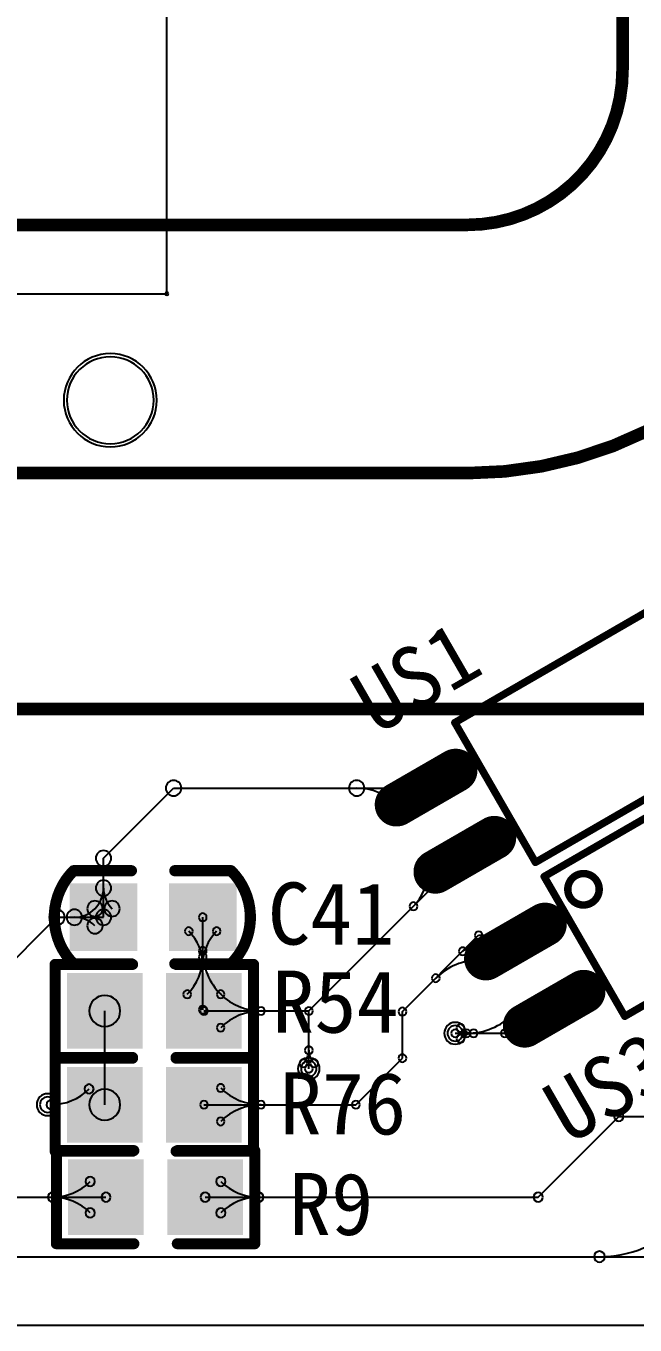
# Model space of a CAD drawing. Header units: inches. Extents: x 32166 to 34772, y 2386 to 4229.
# Drawn here: x 34236 to 34278.5, y 3806.7 to 3897.1 of the extents above; entities that cross this region are included whole.
import ezdxf

# ---------------------------------------------------------------- set-up
doc = ezdxf.new("R2010")
doc.units = ezdxf.units.IN
doc.header["$LTSCALE"] = 0.64311
doc.header["$MEASUREMENT"] = 0
for name, color, linetype in [('KEEPOUTLAYER', 6, 'CONTINUOUS'), ('MULTILAYER', 9, 'CONTINUOUS'), ('TOPLAYER', 1, 'CONTINUOUS'), ('TOPOVERLAY', 2, 'CONTINUOUS'), ('TOPPASTE', 8, 'CONTINUOUS'), ('TOPSOLDER', 216, 'CONTINUOUS')]:
    doc.layers.add(name, color=color, linetype=linetype)
doc.styles.get("Standard").update_dxf_attribs({"font": 'txt', "width": 0.8})

msp = doc.modelspace()

# ---------------------------------------------------------------- linework, layer by layer
at = {"layer": 'KEEPOUTLAYER'}
for p, q in [((34245.851, 3878.513), (34245.851, 3914.499)), ((34191.376, 3878.513), (34245.851, 3878.513)), ((32893.167, 3806.731), (34340.368, 3806.731))]:
    msp.add_line(p, q, dxfattribs=at)
for start, end in [(0, 180), (0, 180), (180, 0), (180, 0)]:
    msp.add_arc((34245.851, 3878.513), 0.108, start, end, dxfattribs=at)
at = {"layer": 'MULTILAYER'}
for centre, radius, start, end in [((34241.914, 3871.1), 3.024, 0, 180), ((34241.914, 3871.1), 3.024, 180, 0), ((34265.934, 3827.036), 0.54, 0, 180), ((34265.934, 3827.036), 0.54, 180, 0), ((34255.736, 3824.573), 0.54, 0, 180), ((34255.736, 3824.573), 0.54, 180, 0), ((34237.551, 3822.068), 0.54, 0, 180), ((34237.551, 3822.068), 0.54, 180, 0)]:
    msp.add_arc(centre, radius, start, end, dxfattribs=at)
at = {"layer": 'TOPLAYER'}
for p, q in [((34241.439, 3839.218), (34246.321, 3844.1)), ((34246.321, 3844.1), (34264.119, 3844.1)), ((34241.439, 3835.114), (34241.439, 3839.218)), ((34255.738, 3828.591), (34266.608, 3839.461)), ((34265.415, 3838.268), (34266.608, 3839.461)), ((34230.855, 3827.77), (34238.199, 3835.114)), ((34238.199, 3835.114), (34241.439, 3835.114)), ((34248.351, 3828.677), (34248.351, 3835.114)), ((34262.261, 3828.548), (34267.57, 3833.856)), ((34267.57, 3833.856), (34269.697, 3833.856)), ((34241.525, 3822.068), (34241.525, 3828.591)), ((34248.438, 3828.591), (34255.738, 3828.591)), ((34255.738, 3824.571), (34255.738, 3828.591)), ((34262.261, 3825.308), (34262.261, 3828.548)), ((34270.253, 3827.036), (34272.397, 3829.179)), ((34265.934, 3827.036), (34270.253, 3827.036)), ((34259.022, 3822.068), (34262.261, 3825.308)), ((34255.736, 3824.573), (34255.738, 3824.571)), ((34248.438, 3822.068), (34259.022, 3822.068)), ((34271.722, 3815.631), (34277.338, 3821.247)), ((34277.338, 3821.247), (34287.188, 3821.247)), ((34229.473, 3815.631), (34241.612, 3815.631)), ((34248.524, 3815.631), (34271.722, 3815.631)), ((34223.684, 3811.484), (34286.065, 3811.484))]:
    msp.add_line(p, q, dxfattribs=at)
at = {"layer": 'TOPLAYER', "const_width": 2.16}
for points in [[(34261.85, 3842.95), (34265.966, 3845.326)], [(34264.55, 3838.273), (34268.666, 3840.649)], [(34272.187, 3834.612), (34268.071, 3832.236)], [(34274.887, 3829.935), (34270.771, 3827.559)]]:
    msp.add_lwpolyline(points, dxfattribs=at)
at = {"layer": 'TOPLAYER', "const_width": 1.08}
for points in [[(34266.433, 3845.596, 1), (34265.498, 3845.056, 1)], [(34262.318, 3843.22, 1), (34261.383, 3842.68, 1)], [(34269.133, 3840.919, 1), (34268.198, 3840.379, 1)], [(34265.018, 3838.543, 1), (34264.083, 3838.003, 1)], [(34271.719, 3834.342, 1), (34272.654, 3834.882, 1)], [(34267.604, 3831.966, 1), (34268.539, 3832.506, 1)], [(34274.419, 3829.665, 1), (34275.354, 3830.205, 1)], [(34270.304, 3827.289, 1), (34271.239, 3827.829, 1)]]:
    msp.add_lwpolyline(points, format="xyb", close=True, dxfattribs=at)
at = {"layer": 'TOPLAYER'}
for centre, radius, start, end in [((34241.914, 3871.1), 3.024, 0, 180), ((34241.914, 3871.1), 3.024, 180, 0), ((34246.321, 3844.1), 0.54, 0, 180), ((34246.321, 3844.1), 0.54, 0, 180), ((34259.074, 3844.1), 0.54, 0, 180), ((34259.074, 3844.1), 0.54, 0, 180), ((34264.119, 3844.1), 0.54, 0, 180), ((34246.321, 3844.1), 0.54, 180, 0), ((34246.321, 3844.1), 0.54, 180, 0), ((34259.074, 3844.1), 0.54, 180, 0), ((34259.074, 3844.1), 0.54, 180, 0), ((34259.074, 3840.173), 3.927, 45.00003, 90.00003), ((34259.074, 3840.173), 3.927, 45.00003, 90.00003), ((34264.119, 3844.1), 0.54, 180, 0), ((34261.85, 3842.95), 0.54, 0, 180), ((34261.85, 3842.95), 0.54, 0, 180), ((34261.85, 3842.95), 0.54, 180, 0), ((34261.85, 3842.95), 0.54, 180, 0), ((34241.439, 3839.218), 0.54, 0, 180), ((34241.439, 3839.218), 0.54, 0, 180), ((34241.439, 3839.218), 0.54, 180, 0), ((34241.439, 3839.218), 0.54, 180, 0), ((34266.608, 3839.461), 0.274, 0, 180), ((34266.608, 3839.461), 0.274, 0, 180), ((34266.608, 3839.461), 0.274, 180, 0), ((34266.608, 3839.461), 0.274, 180, 0), ((34260.637, 3838.273), 3.382, 314.99997, 359.99997), ((34260.637, 3838.273), 3.382, 314.99997, 359.99997), ((34264.019, 3838.273), 0.274, 0, 180), ((34264.019, 3838.273), 0.274, 0, 180), ((34264.019, 3838.273), 0.274, 180, 0), ((34264.019, 3838.273), 0.274, 180, 0), ((34265.415, 3838.268), 0.274, 0, 180), ((34265.415, 3838.268), 0.274, 180, 0), ((34241.439, 3837.143), 0.54, 0, 180), ((34241.439, 3837.143), 0.54, 0, 180), ((34241.439, 3837.143), 0.54, 0, 180), ((34241.439, 3837.143), 0.54, 0, 180), ((34239.411, 3837.143), 2.029, 314.99978, 359.99978), ((34239.411, 3837.143), 2.029, 314.99978, 359.99978), ((34241.439, 3837.143), 0.54, 180, 0), ((34241.439, 3837.143), 0.54, 180, 0), ((34241.439, 3837.143), 0.54, 180, 0), ((34241.439, 3837.143), 0.54, 180, 0), ((34243.468, 3837.143), 2.029, 180.00022, 225.00022), ((34243.468, 3837.143), 2.029, 180.00022, 225.00022), ((34238.199, 3835.114), 0.54, 0, 180), ((34238.199, 3835.114), 0.54, 0, 180), ((34239.411, 3835.114), 0.54, 0, 180), ((34239.411, 3835.114), 0.54, 0, 180), ((34239.411, 3837.143), 2.029, 270.00022, 315.00022), ((34240.845, 3835.708), 0.54, 0, 180), ((34240.845, 3835.708), 0.54, 0, 180), ((34240.845, 3835.708), 0.54, 0, 180), ((34240.845, 3835.708), 0.54, 180, 0), ((34240.845, 3835.708), 0.54, 180, 0), ((34240.845, 3835.708), 0.54, 180, 0), ((34241.439, 3835.114), 0.54, 0, 180), ((34241.439, 3835.114), 0.54, 0, 180), ((34242.033, 3835.708), 0.54, 0, 180), ((34242.033, 3835.708), 0.54, 0, 180), ((34242.033, 3835.708), 0.54, 180, 0), ((34242.033, 3835.708), 0.54, 180, 0), ((34263.028, 3835.881), 0.274, 0, 180), ((34263.028, 3835.881), 0.274, 0, 180), ((34263.028, 3835.881), 0.274, 180, 0), ((34263.028, 3835.881), 0.274, 180, 0), ((34238.199, 3835.114), 0.54, 180, 0), ((34238.199, 3835.114), 0.54, 180, 0), ((34239.411, 3835.114), 0.54, 180, 0), ((34239.411, 3835.114), 0.54, 180, 0), ((34239.411, 3833.086), 2.029, 44.99978, 89.99978), ((34240.845, 3834.52), 0.54, 0, 180), ((34241.439, 3835.114), 0.54, 180, 0), ((34241.439, 3835.114), 0.54, 180, 0), ((34248.351, 3835.114), 0.274, 0, 180), ((34248.351, 3835.114), 0.274, 180, 0), ((34240.845, 3834.52), 0.54, 180, 0), ((34247.381, 3834.144), 0.274, 0, 180), ((34247.381, 3834.144), 0.274, 0, 180), ((34247.381, 3834.144), 0.274, 180, 0), ((34247.381, 3834.144), 0.274, 180, 0), ((34245.04, 3831.803), 3.311, 359.99986, 44.99986), ((34245.04, 3831.803), 3.311, 359.99986, 44.99986), ((34251.662, 3831.803), 3.311, 135.00014, 180.00014), ((34251.662, 3831.803), 3.311, 135.00014, 180.00014), ((34249.321, 3834.144), 0.274, 0, 180), ((34249.321, 3834.144), 0.274, 0, 180), ((34249.321, 3834.144), 0.274, 180, 0), ((34249.321, 3834.144), 0.274, 180, 0), ((34267.57, 3833.856), 0.274, 0, 180), ((34267.57, 3833.856), 0.274, 0, 180), ((34267.57, 3833.856), 0.274, 180, 0), ((34267.57, 3833.856), 0.274, 180, 0), ((34269.697, 3833.856), 0.274, 0, 180), ((34269.697, 3833.856), 0.274, 180, 0), ((34248.351, 3832.773), 0.274, 0, 180), ((34248.351, 3832.773), 0.274, 0, 180), ((34266.459, 3832.745), 0.274, 0, 180), ((34266.459, 3832.745), 0.274, 0, 180), ((34267.639, 3831.564), 1.67, 90.00031, 135.00031), ((34267.639, 3831.564), 1.67, 90.00031, 135.00031), ((34267.639, 3833.234), 0.274, 0, 180), ((34267.639, 3833.234), 0.274, 0, 180), ((34267.639, 3833.234), 0.274, 180, 0), ((34267.639, 3833.234), 0.274, 180, 0), ((34244.672, 3832.356), 3.679, 315.00005, 0.00005), ((34244.672, 3832.356), 3.679, 315.00005, 0.00005), ((34248.351, 3832.773), 0.274, 180, 0), ((34248.351, 3832.773), 0.274, 180, 0), ((34248.351, 3832.356), 0.274, 0, 180), ((34248.351, 3832.356), 0.274, 0, 180), ((34248.351, 3832.356), 0.274, 180, 0), ((34248.351, 3832.356), 0.274, 180, 0), ((34248.351, 3831.803), 0.274, 0, 180), ((34248.351, 3831.803), 0.274, 0, 180), ((34248.351, 3831.803), 0.274, 0, 180), ((34248.351, 3831.803), 0.274, 0, 180), ((34252.62, 3832.773), 4.269, 179.99996, 224.99996), ((34252.62, 3832.773), 4.269, 179.99996, 224.99996), ((34267.639, 3827.818), 4.319, 89.99998, 134.99998), ((34267.639, 3827.818), 4.319, 89.99998, 134.99998), ((34266.459, 3832.745), 0.274, 180, 0), ((34266.459, 3832.745), 0.274, 180, 0), ((34267.639, 3832.137), 0.274, 0, 180), ((34267.639, 3832.137), 0.274, 0, 180), ((34267.639, 3832.137), 0.274, 180, 0), ((34267.639, 3832.137), 0.274, 180, 0), ((34248.351, 3831.803), 0.274, 180, 0), ((34248.351, 3831.803), 0.274, 180, 0), ((34248.351, 3831.803), 0.274, 180, 0), ((34248.351, 3831.803), 0.274, 180, 0), ((34264.585, 3830.872), 0.274, 0, 180), ((34264.585, 3830.872), 0.274, 0, 180), ((34264.585, 3830.872), 0.274, 180, 0), ((34264.585, 3830.872), 0.274, 180, 0), ((34241.525, 3828.591), 1.08, 0, 180), ((34247.274, 3829.755), 0.274, 0, 180), ((34247.274, 3829.755), 0.274, 0, 180), ((34247.274, 3829.755), 0.274, 180, 0), ((34247.274, 3829.755), 0.274, 180, 0), ((34249.601, 3829.755), 0.274, 0, 180), ((34249.601, 3829.755), 0.274, 0, 180), ((34249.601, 3829.755), 0.274, 0, 180), ((34249.601, 3829.755), 0.274, 0, 180), ((34249.601, 3829.755), 0.274, 180, 0), ((34249.601, 3829.755), 0.274, 180, 0), ((34249.601, 3829.755), 0.274, 180, 0), ((34249.601, 3829.755), 0.274, 180, 0), ((34252.411, 3832.564), 3.974, 225, 270), ((34252.411, 3832.564), 3.974, 225, 270), ((34272.397, 3829.179), 0.274, 0, 180), ((34241.525, 3828.591), 1.08, 180, 0), ((34248.351, 3828.677), 0.274, 0, 180), ((34248.351, 3828.677), 0.274, 180, 0), ((34248.438, 3828.591), 0.274, 0, 180), ((34248.438, 3828.591), 0.274, 180, 0), ((34252.411, 3824.617), 3.974, 90, 135), ((34252.411, 3824.617), 3.974, 90, 135), ((34252.411, 3828.591), 0.274, 0, 180), ((34252.411, 3828.591), 0.274, 0, 180), ((34252.411, 3828.591), 0.274, 0, 180), ((34252.411, 3828.591), 0.274, 0, 180), ((34252.411, 3828.591), 0.274, 180, 0), ((34252.411, 3828.591), 0.274, 180, 0), ((34252.411, 3828.591), 0.274, 180, 0), ((34252.411, 3828.591), 0.274, 180, 0), ((34255.738, 3828.591), 0.274, 0, 180), ((34255.738, 3828.591), 0.274, 0, 180), ((34255.738, 3828.591), 0.274, 0, 180), ((34255.738, 3828.591), 0.274, 180, 0), ((34255.738, 3828.591), 0.274, 180, 0), ((34255.738, 3828.591), 0.274, 180, 0), ((34262.261, 3828.548), 0.274, 0, 180), ((34262.261, 3828.548), 0.274, 0, 180), ((34262.261, 3828.548), 0.274, 180, 0), ((34262.261, 3828.548), 0.274, 180, 0), ((34266.749, 3831.582), 4.546, 270.0001, 315.0001), ((34266.749, 3831.582), 4.546, 270.0001, 315.0001), ((34269.964, 3828.367), 0.274, 0, 180), ((34269.964, 3828.367), 0.274, 0, 180), ((34269.964, 3828.367), 0.274, 180, 0), ((34269.964, 3828.367), 0.274, 180, 0), ((34272.397, 3829.179), 0.274, 180, 0), ((34249.601, 3827.427), 0.274, 0, 180), ((34249.601, 3827.427), 0.274, 0, 180), ((34249.601, 3827.427), 0.274, 180, 0), ((34249.601, 3827.427), 0.274, 180, 0), ((34265.934, 3827.036), 0.54, 0, 180), ((34266.309, 3827.411), 0.274, 0, 180), ((34266.309, 3827.411), 0.274, 0, 180), ((34266.309, 3827.411), 0.274, 180, 0), ((34266.309, 3827.411), 0.274, 180, 0), ((34267.216, 3828.318), 1.283, 224.99963, 269.99963), ((34267.216, 3828.318), 1.283, 224.99963, 269.99963), ((34269.398, 3828.932), 1.897, 270.00001, 315.00001), ((34269.398, 3828.932), 1.897, 270.00001, 315.00001), ((34270.739, 3827.591), 0.274, 0, 180), ((34270.739, 3827.591), 0.274, 0, 180), ((34270.739, 3827.591), 0.274, 180, 0), ((34270.739, 3827.591), 0.274, 180, 0), ((34265.934, 3827.036), 0.54, 180, 0), ((34265.934, 3827.036), 0.274, 0, 180), ((34265.934, 3827.036), 0.274, 180, 0), ((34266.309, 3826.66), 0.274, 0, 180), ((34266.309, 3826.66), 0.274, 0, 180), ((34266.309, 3826.66), 0.274, 180, 0), ((34266.309, 3826.66), 0.274, 180, 0), ((34267.216, 3825.753), 1.283, 90.00037, 135.00037), ((34267.216, 3825.753), 1.283, 90.00037, 135.00037), ((34266.749, 3827.036), 0.274, 0, 180), ((34266.749, 3827.036), 0.274, 0, 180), ((34266.749, 3827.036), 0.274, 180, 0), ((34266.749, 3827.036), 0.274, 180, 0), ((34267.216, 3827.036), 0.274, 0, 180), ((34267.216, 3827.036), 0.274, 0, 180), ((34267.216, 3827.036), 0.274, 0, 180), ((34267.216, 3827.036), 0.274, 0, 180), ((34267.216, 3827.036), 0.274, 180, 0), ((34267.216, 3827.036), 0.274, 180, 0), ((34267.216, 3827.036), 0.274, 180, 0), ((34267.216, 3827.036), 0.274, 180, 0), ((34269.398, 3827.036), 0.274, 0, 180), ((34269.398, 3827.036), 0.274, 0, 180), ((34269.398, 3827.036), 0.274, 180, 0), ((34269.398, 3827.036), 0.274, 180, 0), ((34270.253, 3827.036), 0.274, 0, 180), ((34270.253, 3827.036), 0.274, 0, 180), ((34270.253, 3827.036), 0.274, 180, 0), ((34270.253, 3827.036), 0.274, 180, 0), ((34254.449, 3825.86), 1.289, 314.99961, 359.99961), ((34254.449, 3825.86), 1.289, 314.99961, 359.99961), ((34255.738, 3825.86), 0.274, 0, 180), ((34255.738, 3825.86), 0.274, 0, 180), ((34255.738, 3825.852), 0.274, 0, 180), ((34255.738, 3825.852), 0.274, 0, 180), ((34255.738, 3825.86), 0.274, 180, 0), ((34255.738, 3825.86), 0.274, 180, 0), ((34255.738, 3825.852), 0.274, 180, 0), ((34255.738, 3825.852), 0.274, 180, 0), ((34257.015, 3825.852), 1.277, 180.00034, 225.00034), ((34257.015, 3825.852), 1.277, 180.00034, 225.00034), ((34255.36, 3824.949), 0.274, 0, 180), ((34255.36, 3824.949), 0.274, 0, 180), ((34255.36, 3824.949), 0.274, 180, 0), ((34255.36, 3824.949), 0.274, 180, 0), ((34255.736, 3824.573), 0.54, 0, 180), ((34255.736, 3824.573), 0.274, 0, 180), ((34255.738, 3824.571), 0.274, 0, 180), ((34255.738, 3824.571), 0.274, 0, 180), ((34256.112, 3824.949), 0.274, 0, 180), ((34256.112, 3824.949), 0.274, 0, 180), ((34256.112, 3824.949), 0.274, 180, 0), ((34256.112, 3824.949), 0.274, 180, 0), ((34262.261, 3825.308), 0.274, 0, 180), ((34262.261, 3825.308), 0.274, 0, 180), ((34262.261, 3825.308), 0.274, 180, 0), ((34262.261, 3825.308), 0.274, 180, 0), ((34255.736, 3824.573), 0.54, 180, 0), ((34255.736, 3824.573), 0.274, 180, 0), ((34255.738, 3824.571), 0.274, 180, 0), ((34255.738, 3824.571), 0.274, 180, 0), ((34237.792, 3825.801), 3.734, 269.99998, 314.99998), ((34240.432, 3823.161), 0.324, 0, 180), ((34240.432, 3823.161), 0.324, 180, 0), ((34241.525, 3822.068), 1.08, 0, 180), ((34249.601, 3823.232), 0.274, 0, 180), ((34249.601, 3823.232), 0.274, 0, 180), ((34249.601, 3823.232), 0.274, 180, 0), ((34249.601, 3823.232), 0.274, 180, 0), ((34252.411, 3826.041), 3.974, 225, 270), ((34252.411, 3826.041), 3.974, 225, 270), ((34237.551, 3822.068), 0.54, 0, 180), ((34237.551, 3822.068), 0.54, 180, 0), ((34237.792, 3822.068), 0.324, 0, 180), ((34237.792, 3822.068), 0.324, 180, 0), ((34241.525, 3822.068), 1.08, 180, 0), ((34248.438, 3822.068), 0.274, 0, 180), ((34248.438, 3822.068), 0.274, 180, 0), ((34252.411, 3818.094), 3.974, 90, 135), ((34252.411, 3818.094), 3.974, 90, 135), ((34252.411, 3822.068), 0.274, 0, 180), ((34252.411, 3822.068), 0.274, 0, 180), ((34252.411, 3822.068), 0.274, 0, 180), ((34252.411, 3822.068), 0.274, 0, 180), ((34252.411, 3822.068), 0.274, 180, 0), ((34252.411, 3822.068), 0.274, 180, 0), ((34252.411, 3822.068), 0.274, 180, 0), ((34252.411, 3822.068), 0.274, 180, 0), ((34259.022, 3822.068), 0.274, 0, 180), ((34259.022, 3822.068), 0.274, 0, 180), ((34259.022, 3822.068), 0.274, 180, 0), ((34259.022, 3822.068), 0.274, 180, 0), ((34249.601, 3820.904), 0.274, 0, 180), ((34249.601, 3820.904), 0.274, 0, 180), ((34277.338, 3821.247), 0.324, 0, 180), ((34277.338, 3821.247), 0.324, 0, 180), ((34277.338, 3821.247), 0.324, 180, 0), ((34277.338, 3821.247), 0.324, 180, 0), ((34249.601, 3820.904), 0.274, 180, 0), ((34249.601, 3820.904), 0.274, 180, 0), ((34237.878, 3819.365), 3.734, 269.99998, 314.99998), ((34237.878, 3819.365), 3.734, 269.99998, 314.99998), ((34240.518, 3816.724), 0.324, 0, 180), ((34240.518, 3816.724), 0.324, 0, 180), ((34240.518, 3816.724), 0.324, 180, 0), ((34240.518, 3816.724), 0.324, 180, 0), ((34249.617, 3816.724), 0.324, 0, 180), ((34249.617, 3816.724), 0.324, 0, 180), ((34249.617, 3816.724), 0.324, 180, 0), ((34249.617, 3816.724), 0.324, 180, 0), ((34252.258, 3819.365), 3.734, 225.00002, 270.00002), ((34252.258, 3819.365), 3.734, 225.00002, 270.00002), ((34237.878, 3815.631), 0.324, 0, 180), ((34237.878, 3815.631), 0.324, 0, 180), ((34237.878, 3815.631), 0.324, 0, 180), ((34237.878, 3815.631), 0.324, 0, 180), ((34241.612, 3815.631), 0.324, 0, 180), ((34248.524, 3815.631), 0.324, 0, 180), ((34252.258, 3815.631), 0.324, 0, 180), ((34252.258, 3815.631), 0.324, 0, 180), ((34252.258, 3815.631), 0.324, 0, 180), ((34252.258, 3815.631), 0.324, 0, 180), ((34271.722, 3815.631), 0.324, 0, 180), ((34271.722, 3815.631), 0.324, 0, 180), ((34237.878, 3815.631), 0.324, 180, 0), ((34237.878, 3815.631), 0.324, 180, 0), ((34237.878, 3815.631), 0.324, 180, 0), ((34237.878, 3815.631), 0.324, 180, 0), ((34237.878, 3811.897), 3.734, 45.00002, 90.00002), ((34237.878, 3811.897), 3.734, 45.00002, 90.00002), ((34240.518, 3814.537), 0.324, 0, 180), ((34240.518, 3814.537), 0.324, 0, 180), ((34241.612, 3815.631), 0.324, 180, 0), ((34248.524, 3815.631), 0.324, 180, 0), ((34249.617, 3814.537), 0.324, 0, 180), ((34249.617, 3814.537), 0.324, 0, 180), ((34252.258, 3811.897), 3.734, 89.99998, 134.99998), ((34252.258, 3811.897), 3.734, 89.99998, 134.99998), ((34252.258, 3815.631), 0.324, 180, 0), ((34252.258, 3815.631), 0.324, 180, 0), ((34252.258, 3815.631), 0.324, 180, 0), ((34252.258, 3815.631), 0.324, 180, 0), ((34271.722, 3815.631), 0.324, 180, 0), ((34271.722, 3815.631), 0.324, 180, 0), ((34240.518, 3814.537), 0.324, 180, 0), ((34240.518, 3814.537), 0.324, 180, 0), ((34249.617, 3814.537), 0.324, 180, 0), ((34249.617, 3814.537), 0.324, 180, 0), ((34275.984, 3819.49), 8.007, 269.99996, 314.99996), ((34275.984, 3811.484), 0.378, 0, 180), ((34275.984, 3811.484), 0.378, 180, 0)]:
    msp.add_arc(centre, radius, start, end, dxfattribs=at)
for points in [[(34243.359, 3837.034), (34239.519, 3837.034), (34243.359, 3833.194), (34239.519, 3833.194)], [(34250.271, 3837.034), (34246.431, 3837.034), (34250.271, 3833.194), (34246.431, 3833.194)], [(34239.331, 3826.396), (34243.72, 3826.396), (34239.331, 3830.785), (34243.72, 3830.785)], [(34246.243, 3826.396), (34250.632, 3826.396), (34246.243, 3830.785), (34250.632, 3830.785)], [(34243.72, 3824.262), (34239.331, 3824.262), (34243.72, 3819.873), (34239.331, 3819.873)], [(34250.632, 3824.262), (34246.243, 3824.262), (34250.632, 3819.873), (34246.243, 3819.873)], [(34243.806, 3817.825), (34239.417, 3817.825), (34243.806, 3813.436), (34239.417, 3813.436)], [(34250.718, 3817.825), (34246.329, 3817.825), (34250.718, 3813.436), (34246.329, 3813.436)]]:
    msp.add_solid(points, dxfattribs=at)
at = {"layer": 'TOPOVERLAY'}
for points, const_width in [([(34277.592, 3894.106), (34277.592, 3955.45)], 0.878), ([(34170.456, 3883.306), (34266.792, 3883.306)], 0.878), ([(34170.456, 3866.026), (34266.792, 3866.026)], 0.878), ([(34265.911, 3848.661), (34282.372, 3858.165)], 0.518), ([(34134.816, 3849.61), (34302.432, 3849.61)], 0.878), ([(34265.911, 3848.661), (34271.527, 3838.934)], 0.518), ([(34271.527, 3838.934), (34287.988, 3848.438)], 0.518), ([(34272.132, 3837.947), (34288.593, 3847.451)], 0.518), ([(34239.354, 3838.354), (34243.383, 3838.354)], 0.778), ([(34246.407, 3838.354), (34250.327, 3838.354)], 0.778), ([(34272.132, 3837.947), (34277.748, 3828.22)], 0.518), ([(34277.748, 3828.22), (34294.209, 3837.724)], 0.518), ([(34238.069, 3825.351), (34238.069, 3831.831)], 0.768), ([(34238.069, 3831.831), (34243.469, 3831.831)], 0.768), ([(34239.354, 3831.874), (34243.383, 3831.874)], 0.778), ([(34246.407, 3831.874), (34250.327, 3831.874)], 0.778), ([(34246.493, 3831.831), (34251.893, 3831.831)], 0.768), ([(34251.893, 3825.351), (34251.893, 3831.831)], 0.768), ([(34238.069, 3825.351), (34243.469, 3825.351)], 0.768), ([(34238.07, 3825.308), (34243.47, 3825.308)], 0.768), ([(34238.07, 3818.828), (34238.07, 3825.308)], 0.768), ([(34246.493, 3825.351), (34251.893, 3825.351)], 0.768), ([(34246.494, 3825.308), (34251.894, 3825.308)], 0.768), ([(34251.894, 3818.828), (34251.894, 3825.308)], 0.768), ([(34238.07, 3818.828), (34243.47, 3818.828)], 0.768), ([(34238.156, 3812.391), (34238.156, 3818.871)], 0.768), ([(34238.156, 3818.871), (34243.556, 3818.871)], 0.768), ([(34246.494, 3818.828), (34251.894, 3818.828)], 0.768), ([(34246.58, 3818.871), (34251.98, 3818.871)], 0.768), ([(34251.98, 3812.391), (34251.98, 3818.871)], 0.768), ([(34238.156, 3812.391), (34243.556, 3812.391)], 0.768), ([(34246.58, 3812.391), (34251.98, 3812.391)], 0.768)]:
    msp.add_lwpolyline(points, dxfattribs=dict(at, const_width=const_width))
for points, const_width in [([(34277.592, 3894.106, -0.414214), (34266.792, 3883.306)], 0.878), ([(34294.872, 3894.106, -0.414214), (34266.792, 3866.026)], 0.878), ([(34239.354, 3831.874, -0.414214), (34239.354, 3838.354)], 0.778), ([(34250.327, 3838.354, -0.414214), (34250.327, 3831.874)], 0.778)]:
    msp.add_lwpolyline(points, format="xyb", dxfattribs=dict(at, const_width=const_width))
for points, const_width in [([(34277.592, 3894.325, 1), (34277.592, 3893.886, 1)], 0.439), ([(34277.592, 3894.325, 1), (34277.592, 3893.886, 1)], 0.439), ([(34266.792, 3883.525, 1), (34266.792, 3883.086, 1)], 0.439), ([(34266.792, 3883.525, 1), (34266.792, 3883.086, 1)], 0.439), ([(34266.792, 3866.245, 1), (34266.792, 3865.806, 1)], 0.439), ([(34266.792, 3866.245, 1), (34266.792, 3865.806, 1)], 0.439), ([(34266.023, 3848.726, 1), (34265.799, 3848.596, 1)], 0.259), ([(34266.023, 3848.726, 1), (34265.799, 3848.596, 1)], 0.259), ([(34271.639, 3838.998, 1), (34271.415, 3838.869, 1)], 0.259), ([(34271.639, 3838.998, 1), (34271.415, 3838.869, 1)], 0.259), ([(34239.354, 3838.16, 1), (34239.354, 3838.548, 1)], 0.389), ([(34239.354, 3838.16, 1), (34239.354, 3838.548, 1)], 0.389), ([(34243.383, 3838.16, 1), (34243.383, 3838.548, 1)], 0.389), ([(34246.407, 3838.16, 1), (34246.407, 3838.548, 1)], 0.389), ([(34250.327, 3838.16, 1), (34250.327, 3838.548, 1)], 0.389), ([(34250.327, 3838.16, 1), (34250.327, 3838.548, 1)], 0.389), ([(34275.819, 3837.606, 1), (34273.924, 3836.512, 1)], 0.518), ([(34272.019, 3837.882, 1), (34272.244, 3838.012, 1)], 0.259), ([(34272.019, 3837.882, 1), (34272.244, 3838.012, 1)], 0.259), ([(34275.707, 3837.541, 1), (34275.931, 3837.671, 1)], 0.259), ([(34273.812, 3836.447, 1), (34274.036, 3836.577, 1)], 0.259), ([(34238.069, 3832.023, 1), (34238.069, 3831.639, 1)], 0.384), ([(34238.069, 3832.023, 1), (34238.069, 3831.639, 1)], 0.384), ([(34239.354, 3831.68, 1), (34239.354, 3832.068, 1)], 0.389), ([(34239.354, 3831.68, 1), (34239.354, 3832.068, 1)], 0.389), ([(34243.383, 3831.68, 1), (34243.383, 3832.068, 1)], 0.389), ([(34243.469, 3832.023, 1), (34243.469, 3831.639, 1)], 0.384), ([(34246.407, 3831.68, 1), (34246.407, 3832.068, 1)], 0.389), ([(34246.493, 3832.023, 1), (34246.493, 3831.639, 1)], 0.384), ([(34250.327, 3831.68, 1), (34250.327, 3832.068, 1)], 0.389), ([(34250.327, 3831.68, 1), (34250.327, 3832.068, 1)], 0.389), ([(34251.893, 3832.023, 1), (34251.893, 3831.639, 1)], 0.384), ([(34251.893, 3832.023, 1), (34251.893, 3831.639, 1)], 0.384), ([(34277.635, 3828.155, 1), (34277.86, 3828.285, 1)], 0.259), ([(34277.635, 3828.155, 1), (34277.86, 3828.285, 1)], 0.259), ([(34238.069, 3825.543, 1), (34238.069, 3825.159, 1)], 0.384), ([(34238.069, 3825.543, 1), (34238.069, 3825.159, 1)], 0.384), ([(34238.07, 3825.116, 1), (34238.07, 3825.5, 1)], 0.384), ([(34238.07, 3825.116, 1), (34238.07, 3825.5, 1)], 0.384), ([(34243.469, 3825.543, 1), (34243.469, 3825.159, 1)], 0.384), ([(34243.47, 3825.116, 1), (34243.47, 3825.5, 1)], 0.384), ([(34246.493, 3825.543, 1), (34246.493, 3825.159, 1)], 0.384), ([(34246.494, 3825.116, 1), (34246.494, 3825.5, 1)], 0.384), ([(34251.893, 3825.543, 1), (34251.893, 3825.159, 1)], 0.384), ([(34251.893, 3825.543, 1), (34251.893, 3825.159, 1)], 0.384), ([(34251.894, 3825.116, 1), (34251.894, 3825.5, 1)], 0.384), ([(34251.894, 3825.116, 1), (34251.894, 3825.5, 1)], 0.384), ([(34238.07, 3818.636, 1), (34238.07, 3819.02, 1)], 0.384), ([(34238.07, 3818.636, 1), (34238.07, 3819.02, 1)], 0.384), ([(34238.156, 3818.679, 1), (34238.156, 3819.063, 1)], 0.384), ([(34238.156, 3818.679, 1), (34238.156, 3819.063, 1)], 0.384), ([(34243.47, 3818.636, 1), (34243.47, 3819.02, 1)], 0.384), ([(34243.556, 3818.679, 1), (34243.556, 3819.063, 1)], 0.384), ([(34246.494, 3818.636, 1), (34246.494, 3819.02, 1)], 0.384), ([(34246.58, 3818.679, 1), (34246.58, 3819.063, 1)], 0.384), ([(34251.894, 3818.636, 1), (34251.894, 3819.02, 1)], 0.384), ([(34251.894, 3818.636, 1), (34251.894, 3819.02, 1)], 0.384), ([(34251.98, 3818.679, 1), (34251.98, 3819.063, 1)], 0.384), ([(34251.98, 3818.679, 1), (34251.98, 3819.063, 1)], 0.384), ([(34238.156, 3812.199, 1), (34238.156, 3812.583, 1)], 0.384), ([(34238.156, 3812.199, 1), (34238.156, 3812.583, 1)], 0.384), ([(34243.556, 3812.199, 1), (34243.556, 3812.583, 1)], 0.384), ([(34246.58, 3812.199, 1), (34246.58, 3812.583, 1)], 0.384), ([(34251.98, 3812.199, 1), (34251.98, 3812.583, 1)], 0.384), ([(34251.98, 3812.199, 1), (34251.98, 3812.583, 1)], 0.384)]:
    msp.add_lwpolyline(points, format="xyb", close=True, dxfattribs=dict(at, const_width=const_width))
at = {"layer": 'TOPPASTE', "const_width": 2.16}
for points in [[(34261.85, 3842.95), (34265.966, 3845.326)], [(34264.55, 3838.273), (34268.666, 3840.649)], [(34272.187, 3834.612), (34268.071, 3832.236)], [(34274.887, 3829.935), (34270.771, 3827.559)]]:
    msp.add_lwpolyline(points, dxfattribs=at)
at = {"layer": 'TOPPASTE', "const_width": 1.08}
for points in [[(34266.433, 3845.596, 1), (34265.498, 3845.056, 1)], [(34262.318, 3843.22, 1), (34261.383, 3842.68, 1)], [(34269.133, 3840.919, 1), (34268.198, 3840.379, 1)], [(34265.018, 3838.543, 1), (34264.083, 3838.003, 1)], [(34271.719, 3834.342, 1), (34272.654, 3834.882, 1)], [(34267.604, 3831.966, 1), (34268.539, 3832.506, 1)], [(34274.419, 3829.665, 1), (34275.354, 3830.205, 1)], [(34270.304, 3827.289, 1), (34271.239, 3827.829, 1)]]:
    msp.add_lwpolyline(points, format="xyb", close=True, dxfattribs=at)
at = {"layer": 'TOPPASTE'}
for points in [[(34243.359, 3837.034), (34239.519, 3837.034), (34243.359, 3833.194), (34239.519, 3833.194)], [(34250.271, 3837.034), (34246.431, 3837.034), (34250.271, 3833.194), (34246.431, 3833.194)], [(34239.331, 3826.396), (34243.72, 3826.396), (34239.331, 3830.785), (34243.72, 3830.785)], [(34246.243, 3826.396), (34250.632, 3826.396), (34246.243, 3830.785), (34250.632, 3830.785)], [(34243.72, 3824.262), (34239.331, 3824.262), (34243.72, 3819.873), (34239.331, 3819.873)], [(34250.632, 3824.262), (34246.243, 3824.262), (34250.632, 3819.873), (34246.243, 3819.873)], [(34243.806, 3817.825), (34239.417, 3817.825), (34243.806, 3813.436), (34239.417, 3813.436)], [(34250.718, 3817.825), (34246.329, 3817.825), (34250.718, 3813.436), (34246.329, 3813.436)]]:
    msp.add_solid(points, dxfattribs=at)
at = {"layer": 'TOPSOLDER', "const_width": 3.038}
for points in [[(34261.85, 3842.95), (34265.966, 3845.326)], [(34264.55, 3838.273), (34268.666, 3840.649)], [(34272.187, 3834.612), (34268.071, 3832.236)], [(34274.887, 3829.935), (34270.771, 3827.559)]]:
    msp.add_lwpolyline(points, dxfattribs=at)
at = {"layer": 'TOPSOLDER', "const_width": 1.519}
for points in [[(34266.624, 3845.705, 1), (34265.308, 3844.946, 1)], [(34262.508, 3843.329, 1), (34261.193, 3842.57, 1)], [(34269.324, 3841.029, 1), (34268.008, 3840.269, 1)], [(34265.208, 3838.653, 1), (34263.893, 3837.893, 1)], [(34271.529, 3834.232, 1), (34272.844, 3834.992, 1)], [(34267.414, 3831.856, 1), (34268.729, 3832.616, 1)], [(34274.229, 3829.556, 1), (34275.544, 3830.315, 1)], [(34270.114, 3827.18, 1), (34271.429, 3827.939, 1)]]:
    msp.add_lwpolyline(points, format="xyb", close=True, dxfattribs=at)
at = {"layer": 'TOPSOLDER'}
for centre, radius, start, end in [((34241.914, 3871.1), 3.243, 0, 180), ((34241.914, 3871.1), 3.243, 180, 0), ((34265.934, 3827.036), 0.759, 0, 180), ((34265.934, 3827.036), 0.759, 180, 0), ((34255.736, 3824.573), 0.759, 0, 180), ((34255.736, 3824.573), 0.759, 180, 0), ((34237.551, 3822.068), 0.759, 0, 180), ((34237.551, 3822.068), 0.759, 180, 0)]:
    msp.add_arc(centre, radius, start, end, dxfattribs=at)
for points in [[(34243.798, 3837.473), (34239.08, 3837.473), (34243.798, 3832.755), (34239.08, 3832.755)], [(34250.71, 3837.473), (34245.992, 3837.473), (34250.71, 3832.755), (34245.992, 3832.755)], [(34238.892, 3825.957), (34244.159, 3825.957), (34238.892, 3831.224), (34244.159, 3831.224)], [(34245.804, 3825.957), (34251.071, 3825.957), (34245.804, 3831.224), (34251.071, 3831.224)], [(34244.159, 3824.701), (34238.892, 3824.701), (34244.159, 3819.434), (34238.892, 3819.434)], [(34251.071, 3824.701), (34245.804, 3824.701), (34251.071, 3819.434), (34245.804, 3819.434)], [(34244.245, 3818.264), (34238.978, 3818.264), (34244.245, 3812.997), (34238.978, 3812.997)], [(34251.157, 3818.264), (34245.89, 3818.264), (34251.157, 3812.997), (34245.89, 3812.997)]]:
    msp.add_solid(points, dxfattribs=at)

# ---------------------------------------------------------------- texts
at = {"layer": 'TOPOVERLAY'}
for s, rotation, p in [('US1', 30, (34260.447, 3847.772)), ('C41', 360, (34252.887, 3833.213)), ('R54', 360, (34253.19, 3827.079)), ('US3', 30, (34273.839, 3819.26)), ('R76', 360, (34253.708, 3819.994)), ('R9', 360, (34254.356, 3812.996))]:
    msp.add_text(s, height=4.32, rotation=rotation, dxfattribs=at).set_placement(p)

doc.saveas('drawing.dxf')
